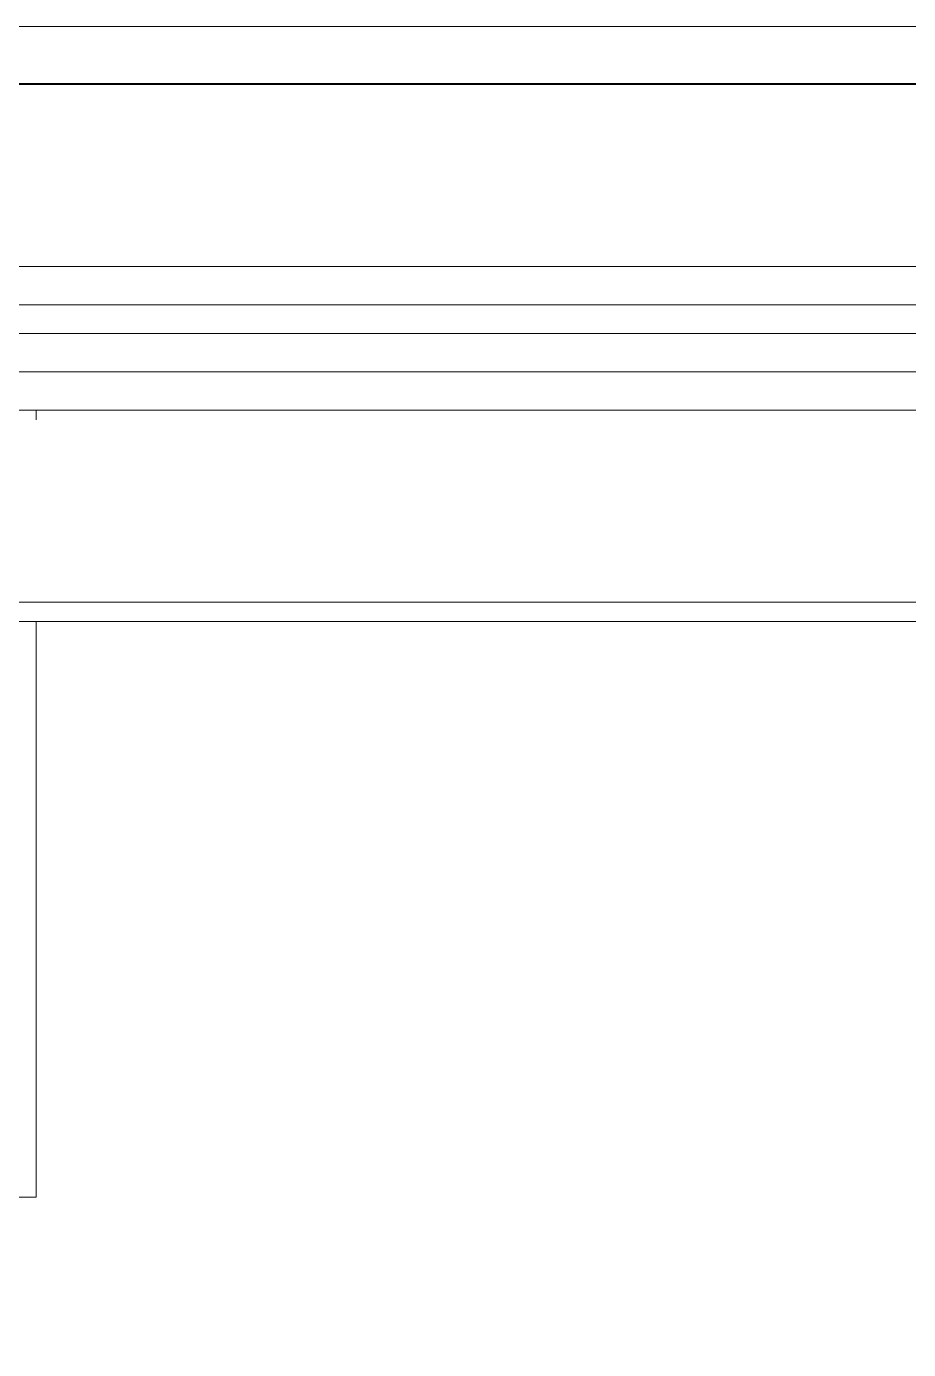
# Model space of a CAD drawing. Extents: x -1299 to 23780, y -3010 to 8106.
# Drawn here: x 20498.5 to 20590.4, y 2727.1 to 2865 of the extents above; entities that cross this region are included whole.
import ezdxf

# ---------------------------------------------------------------- set-up
doc = ezdxf.new("R2010")
doc.units = 0
doc.header["$LTSCALE"] = 25
doc.header["$MEASUREMENT"] = 0
doc.layers.get('0').update_dxf_attribs({"color": 9, "lineweight": 9})
for name, color, linetype, lineweight in [('00', 9, 'Continuous', 9), ('06C', 9, 'Continuous', 9), ('06D', 9, 'Continuous', 9), ('10', 9, 'Continuous', 9), ('14', 9, 'Continuous', 9), ('33', 9, 'BATTING', 9), ('35', 9, 'Continuous', 9), ('40B', 9, 'Continuous', 9)]:
    doc.layers.add(name, color=color, linetype=linetype, lineweight=lineweight)
doc.linetypes.add('BATTING', pattern='A,0.0001,-0.1,[134,ltypeshp.shx,S=0.1,R=0,X=-0.1,Y=0],-0.2,[134,ltypeshp.shx,S=0.1,R=180,X=0.1,Y=0],-0.1', length=0.4001)

# ---------------------------------------------------------------- blocks, each defined once
blk = doc.blocks.new('ÇATI KATI PLANI')
at = {"layer": '00'}
blk.add_lwpolyline([(20497.5, 2825), (20620, 2825), (20620, 2805), (20497.5, 2805)], close=True, dxfattribs=at)
at = {"layer": '06C'}
blk.add_lwpolyline([(18957.5, 1124.33), (18957.5, 1124.33), (18957.5, 2865), (22657.5, 2865), (22657.49, 2206.39)], dxfattribs=at)
blk.add_lwpolyline([(18957.5, 1124.33), (18957.5, 1124.33), (18957.5, 2865), (22657.5, 2865), (22657.49, 2206.39)], dxfattribs=at)
blk.add_lwpolyline([(22657.49, 285), (18957.5, 285), (18957.5, 2865), (22657.5, 2865)], close=True, dxfattribs=at)
at = {"layer": '06D'}
for points in [[(20368, 2840), (20620, 2840)], [(20620, 2825), (20620, 2833), (20370, 2833), (20370, 2825)]]:
    blk.add_lwpolyline(points, dxfattribs=at)
at = {"layer": '10'}
for points, const_width in [([(18963.5, 1124.33), (18963.5, 2859), (22651.5, 2859), (22651.5, 2206.39)], 0.2), ([(18963.5, 1124.33), (18963.5, 2859), (22651.5, 2859), (22651.5, 2206.39)], 0.2), ([(20467.5, 291), (18963.5, 291), (18963.5, 2859), (22651.5, 2859), (22651.5, 291), (21824.7, 291)], 0.2), ([(20363.19, 2836), (20626.81, 2836)], 0.1)]:
    blk.add_lwpolyline(points, dxfattribs=dict(at, const_width=const_width))
at = {"layer": '14'}
blk.add_lwpolyline([(20368, 2819.3), (20368, 2803), (20370, 2803), (20415.5, 2803), (20415.5, 2743), (20499.5, 2743), (20499.5, 2803), (20620, 2803), (20622, 2803), (20622, 2819.3)], dxfattribs=at)
at = {"layer": '33', "ltscale": 0.4}
blk.add_lwpolyline([(20370, 2829), (20620, 2829)], dxfattribs=at)
at = {"layer": '40B'}
blk.add_lwpolyline([(19790, 2617.5), (20097.5, 2617.5), (20105, 2617.5), (20105, 2825), (21877.5, 2825), (21877.5, 2365), (19797.5, 2365), (19790, 2365), (19790, 2617.5)], close=True, dxfattribs=at)

msp = doc.modelspace()

# ---------------------------------------------------------------- linework, layer by layer
at = {"layer": '14'}
msp.add_lwpolyline([(20499.5, 2824.02), (20499.5, 2825)], dxfattribs=at)
at = {"layer": '35'}
msp.add_lwpolyline([(21815.5, 2803), (20189.5, 2803), (20189.5, 2712), (20164.5, 2712), (20164.5, 2608), (20015.5, 2608), (20015.5, 2627), (19909.65, 2627), (19909.65, 2608), (19799.5, 2608), (19799.5, 2580), (19799.5, 2576.5), (19785.5, 2570.2), (19782.5, 2570.2), (19782.5, 2489.8), (19785.44, 2489.8), (19799.5, 2483.5), (19799.5, 2371), (21815.5, 2371)], dxfattribs=at)

# ---------------------------------------------------------------- block references
msp.add_blockref('ÇATI KATI PLANI', (0, 0))

doc.saveas('drawing.dxf')
